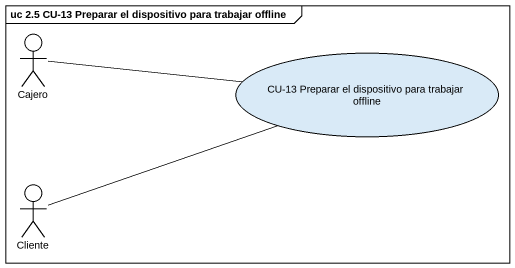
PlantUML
@startuml
mainframe uc 2.5 CU-13 Preparar el dispositivo para trabajar offline
actor Cajero
usecase "CU-13 Preparar el dispositivo para trabajar offline" as CU_13_Preparar_el
actor Cliente
Cajero -right- CU_13_Preparar_el
Cliente -right- CU_13_Preparar_el
@enduml
